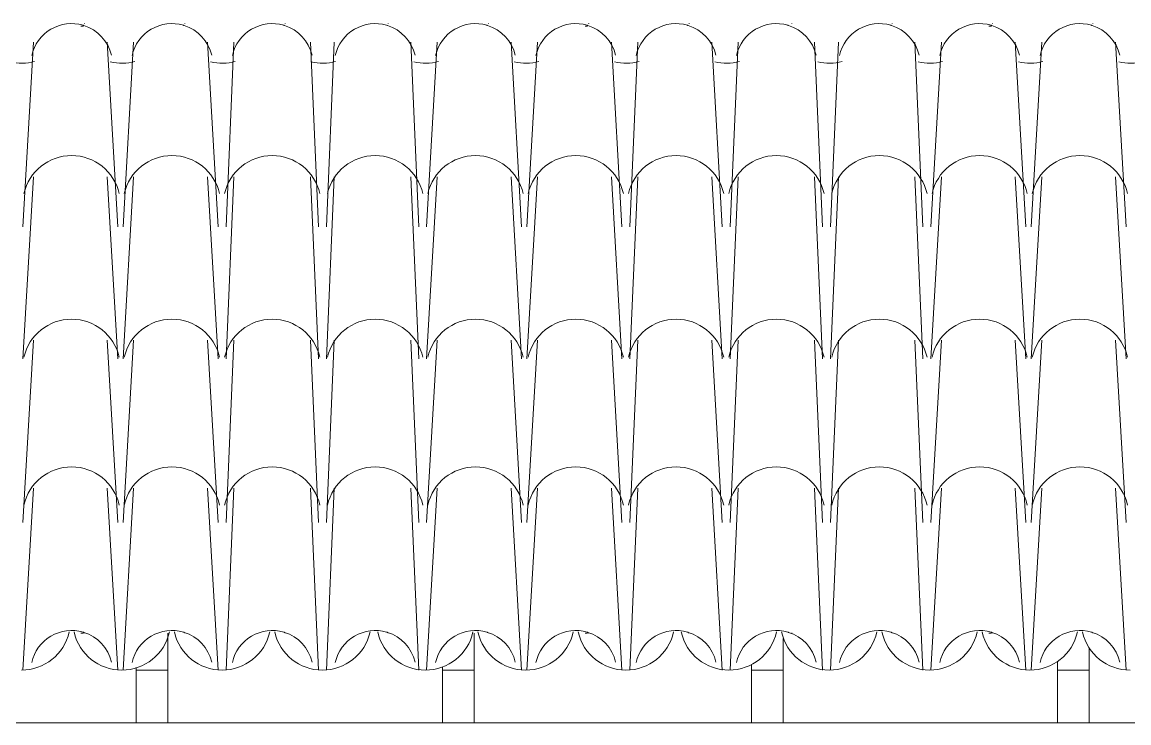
# Model space of a CAD drawing. Header units: millimetres. Extents: x 8244 to 20884, y 539 to 5034.
# Drawn here: x 12975 to 14751, y 3792 to 4917 of the extents above; entities that cross this region are included whole.
import ezdxf

# ---------------------------------------------------------------- set-up
doc = ezdxf.new("R2010")
doc.units = ezdxf.units.MM
doc.layers.add('A-ALV-___-___-EXI', color=250, linetype='Continuous', lineweight=25)
doc.layers.add('A-COB-___-___-EXI', color=250, linetype='Continuous', lineweight=25)

msp = doc.modelspace()

# ---------------------------------------------------------------- linework, layer by layer
at = {"layer": 'A-ALV-___-___-EXI', "color": 248, "lineweight": 15}
msp.add_line((11497.5, 3792.4), (18431.8, 3792.4), dxfattribs=at)
at = {"layer": 'A-COB-___-___-EXI', "color": 248, "lineweight": 15}
for p, q in [((13069, 4910.7), (13073.3, 4910.7)), ((13878.1, 4910.7), (13882.3, 4910.7)), ((14526.2, 4910.7), (14530.4, 4910.7)), ((12975.8, 4588.8), (12992.8, 4885.3)), ((13128.3, 4588.8), (13111.4, 4885.3)), ((13136.8, 4588.8), (13153.7, 4885.3)), ((13289.3, 4588.8), (13272.4, 4885.3)), ((13302, 4588.8), (13314.7, 4885.3)), ((13450.3, 4588.8), (13437.6, 4885.3)), ((13463, 4588.8), (13475.7, 4885.3)), ((13611.2, 4588.8), (13598.5, 4885.3)), ((13623.9, 4588.8), (13640.9, 4885.3)), ((13776.4, 4588.8), (13759.5, 4885.3)), ((13784.9, 4588.8), (13801.9, 4885.3)), ((13937.4, 4588.8), (13920.5, 4885.3)), ((13950.1, 4588.8), (13962.8, 4885.3)), ((14098.4, 4588.8), (14081.4, 4885.3)), ((14111.1, 4588.8), (14123.8, 4885.3)), ((14259.3, 4588.8), (14246.6, 4885.3)), ((14272.1, 4588.8), (14284.8, 4885.3)), ((14420.3, 4588.8), (14407.6, 4885.3)), ((14433, 4588.8), (14450, 4885.3)), ((14585.5, 4588.8), (14568.6, 4885.3)), ((14594, 4588.8), (14610.9, 4885.3)), ((14746.5, 4588.8), (14729.5, 4885.3)), ((12975.8, 4377), (12992.8, 4669.2)), ((13128.3, 4377), (13111.4, 4669.2)), ((13136.8, 4377), (13153.7, 4669.2)), ((13289.3, 4377), (13272.4, 4669.2)), ((13302, 4377), (13314.7, 4669.2)), ((13450.3, 4377), (13437.6, 4669.2)), ((13463, 4377), (13475.7, 4669.2)), ((13611.2, 4377), (13598.5, 4669.2)), ((13623.9, 4377), (13640.9, 4669.2)), ((13776.4, 4377), (13759.5, 4669.2)), ((13784.9, 4377), (13801.9, 4669.2)), ((13937.4, 4377), (13920.5, 4669.2)), ((13950.1, 4377), (13962.8, 4669.2)), ((14098.4, 4377), (14081.4, 4669.2)), ((14111.1, 4377), (14123.8, 4669.2)), ((14259.3, 4377), (14246.6, 4669.2)), ((14272.1, 4377), (14284.8, 4669.2)), ((14420.3, 4377), (14407.6, 4669.2)), ((14433, 4377), (14450, 4669.2)), ((14585.5, 4377), (14568.6, 4669.2)), ((14594, 4377), (14610.9, 4669.2)), ((14746.5, 4377), (14729.5, 4669.2)), ((12975.8, 4114.3), (12992.8, 4406.6)), ((13128.3, 4114.3), (13111.4, 4406.6)), ((13136.8, 4114.3), (13153.7, 4406.6)), ((13289.3, 4114.3), (13272.4, 4406.6)), ((13302, 4114.3), (13314.7, 4406.6)), ((13450.3, 4114.3), (13437.6, 4406.6)), ((13463, 4114.3), (13475.7, 4406.6)), ((13611.2, 4114.3), (13598.5, 4406.6)), ((13623.9, 4114.3), (13640.9, 4406.6)), ((13776.4, 4114.3), (13759.5, 4406.6)), ((13784.9, 4114.3), (13801.9, 4406.6)), ((13937.4, 4114.3), (13920.5, 4406.6)), ((13950.1, 4114.3), (13962.8, 4406.6)), ((14098.4, 4114.3), (14081.4, 4406.6)), ((14111.1, 4114.3), (14123.8, 4406.6)), ((14259.3, 4114.3), (14246.6, 4406.6)), ((14272.1, 4114.3), (14284.8, 4406.6)), ((14420.3, 4114.3), (14407.6, 4406.6)), ((14433, 4114.3), (14450, 4406.6)), ((14585.5, 4114.3), (14568.6, 4406.6)), ((14594, 4114.3), (14610.9, 4406.6)), ((14746.5, 4114.3), (14729.5, 4406.6)), ((12975.8, 3877.1), (12992.8, 4169.4)), ((13128.3, 3877.1), (13111.4, 4169.4)), ((13136.8, 3877.1), (13153.7, 4169.4)), ((13289.3, 3877.1), (13272.4, 4169.4)), ((13302, 3877.1), (13314.7, 4169.4)), ((13450.3, 3877.1), (13437.6, 4169.4)), ((13463, 3877.1), (13475.7, 4169.4)), ((13611.2, 3877.1), (13598.5, 4169.4)), ((13623.9, 3877.1), (13640.9, 4169.4)), ((13776.4, 3877.1), (13759.5, 4169.4)), ((13784.9, 3877.1), (13801.9, 4169.4)), ((13937.4, 3877.1), (13920.5, 4169.4)), ((13950.1, 3877.1), (13962.8, 4169.4)), ((14098.4, 3877.1), (14081.4, 4169.4)), ((14111.1, 3877.1), (14123.8, 4169.4)), ((14259.3, 3877.1), (14246.6, 4169.4)), ((14272.1, 3877.1), (14284.8, 4169.4)), ((14420.3, 3877.1), (14407.6, 4169.4)), ((14433, 3877.1), (14450, 4169.4)), ((14585.5, 3877.1), (14568.6, 4169.4)), ((14594, 3877.1), (14610.9, 4169.4)), ((14746.5, 3877.1), (14729.5, 4169.4)), ((13069, 3936.4), (13073.3, 3936.4)), ((13208.8, 3877.1), (13208.8, 3936.4)), ((13700.2, 3877.1), (13700.2, 3936.4)), ((13878.1, 3936.4), (13882.3, 3936.4)), ((14195.8, 3877.1), (14195.8, 3927.9)), ((14526.2, 3936.4), (14530.4, 3936.4)), ((14687.2, 3877.1), (14687.2, 3911))]:
    msp.add_line(p, q, dxfattribs=at)
at = {"layer": 'A-COB-___-___-EXI', "color": 248, "lineweight": 15, "flags": 128}
for points in [[(14636.3, 3877.1), (14636.3, 3792.4), (14687.2, 3792.4), (14687.2, 3877.1), (14636.3, 3877.1), (14636.3, 3889.8)], [(13158, 3877.1), (13208.8, 3877.1), (13208.8, 3792.4), (13158, 3792.4), (13158, 3877.1), (13158, 3881.3)], [(13649.4, 3877.1), (13700.2, 3877.1), (13700.2, 3792.4), (13649.4, 3792.4), (13649.4, 3877.1), (13649.4, 3881.3)], [(14145, 3877.1), (14195.8, 3877.1), (14195.8, 3792.4), (14145, 3792.4), (14145, 3877.1), (14145, 3885.6)]]:
    msp.add_lwpolyline(points, dxfattribs=at)
at = {"layer": 'A-COB-___-___-EXI', "color": 18, "lineweight": 9}
for points in [[(13020.8, 4905.9), (13005.2, 4896.7), (12994.1, 4881.4), (12990.1, 4863.7)], [(13020.8, 4905.9), (13005.2, 4896.7), (12994.1, 4881.4), (12990.1, 4863.7)], [(13072.6, 4912.3), (13055.2, 4917.4), (13036.5, 4915.1), (13020.8, 4905.9)], [(13072.6, 4912.3), (13055.2, 4917.4), (13036.5, 4915.1), (13020.8, 4905.9)], [(13073.7, 4912), (13073.3, 4912.1), (13073, 4912.2), (13072.6, 4912.3)], [(13118.1, 4864.2), (13112.8, 4886.9), (13095.9, 4905.1), (13073.7, 4912)], [(13118.1, 4864.2), (13112.8, 4886.9), (13095.9, 4905.1), (13073.7, 4912)], [(13074.9, 4915.3), (13074.9, 4915.1), (13074.9, 4915), (13075, 4914.8)], [(13181.8, 4905.9), (13166.2, 4896.7), (13155.1, 4881.4), (13151.1, 4863.7)], [(13181.8, 4905.9), (13166.2, 4896.7), (13155.1, 4881.4), (13151.1, 4863.7)], [(13233.6, 4912.3), (13216.2, 4917.4), (13197.4, 4915.1), (13181.8, 4905.9)], [(13233.6, 4912.3), (13216.2, 4917.4), (13197.4, 4915.1), (13181.8, 4905.9)], [(13234.7, 4912), (13234.3, 4912.1), (13234, 4912.2), (13233.6, 4912.3)], [(13279.1, 4864.2), (13273.7, 4886.9), (13256.9, 4905.1), (13234.7, 4912)], [(13279.1, 4864.2), (13273.7, 4886.9), (13256.9, 4905.1), (13234.7, 4912)], [(13235.8, 4915.3), (13235.8, 4915.1), (13235.9, 4915), (13236, 4914.8)], [(13342.8, 4905.9), (13327.1, 4896.7), (13316, 4881.4), (13312.1, 4863.7)], [(13342.8, 4905.9), (13327.1, 4896.7), (13316, 4881.4), (13312.1, 4863.7)], [(13394.5, 4912.3), (13377.1, 4917.4), (13358.4, 4915.1), (13342.8, 4905.9)], [(13394.5, 4912.3), (13377.1, 4917.4), (13358.4, 4915.1), (13342.8, 4905.9)], [(13395.7, 4912), (13395.3, 4912.1), (13394.9, 4912.2), (13394.5, 4912.3)], [(13440.1, 4864.2), (13434.7, 4886.9), (13417.8, 4905.1), (13395.7, 4912)], [(13440.1, 4864.2), (13434.7, 4886.9), (13417.8, 4905.1), (13395.7, 4912)], [(13396.8, 4915.3), (13396.8, 4915.1), (13396.9, 4915), (13396.9, 4914.8)], [(13508, 4905.9), (13492.4, 4896.7), (13481.2, 4881.4), (13477.3, 4863.7)], [(13508, 4905.9), (13492.4, 4896.7), (13481.2, 4881.4), (13477.3, 4863.7)], [(13559.7, 4912.3), (13542.3, 4917.4), (13523.6, 4915.1), (13508, 4905.9)], [(13559.7, 4912.3), (13542.3, 4917.4), (13523.6, 4915.1), (13508, 4905.9)], [(13560.9, 4912), (13560.5, 4912.1), (13560.1, 4912.2), (13559.7, 4912.3)], [(13605.3, 4864.2), (13599.9, 4886.9), (13583, 4905.1), (13560.9, 4912)], [(13605.3, 4864.2), (13599.9, 4886.9), (13583, 4905.1), (13560.9, 4912)], [(13562, 4915.3), (13562, 4915.1), (13562.1, 4915), (13562.1, 4914.8)], [(13668.9, 4905.9), (13653.3, 4896.7), (13642.2, 4881.4), (13638.2, 4863.7)], [(13668.9, 4905.9), (13653.3, 4896.7), (13642.2, 4881.4), (13638.2, 4863.7)], [(13720.7, 4912.3), (13703.3, 4917.4), (13684.6, 4915.1), (13668.9, 4905.9)], [(13720.7, 4912.3), (13703.3, 4917.4), (13684.6, 4915.1), (13668.9, 4905.9)], [(13721.8, 4912), (13721.4, 4912.1), (13721.1, 4912.2), (13720.7, 4912.3)], [(13766.2, 4864.2), (13760.9, 4886.9), (13744, 4905.1), (13721.8, 4912)], [(13766.2, 4864.2), (13760.9, 4886.9), (13744, 4905.1), (13721.8, 4912)], [(13723, 4915.3), (13723, 4915.1), (13723, 4915), (13723.1, 4914.8)], [(13829.9, 4905.9), (13814.3, 4896.7), (13803.2, 4881.4), (13799.2, 4863.7)], [(13829.9, 4905.9), (13814.3, 4896.7), (13803.2, 4881.4), (13799.2, 4863.7)], [(13881.7, 4912.3), (13864.3, 4917.4), (13845.5, 4915.1), (13829.9, 4905.9)], [(13881.7, 4912.3), (13864.3, 4917.4), (13845.5, 4915.1), (13829.9, 4905.9)], [(13882.8, 4912), (13882.4, 4912.1), (13882.1, 4912.2), (13881.7, 4912.3)], [(13927.2, 4864.2), (13921.9, 4886.9), (13905, 4905.1), (13882.8, 4912)], [(13927.2, 4864.2), (13921.9, 4886.9), (13905, 4905.1), (13882.8, 4912)], [(13883.9, 4915.3), (13883.9, 4915.1), (13884, 4915), (13884.1, 4914.8)], [(13990.9, 4905.9), (13975.3, 4896.7), (13964.1, 4881.4), (13960.2, 4863.7)], [(13990.9, 4905.9), (13975.3, 4896.7), (13964.1, 4881.4), (13960.2, 4863.7)], [(14042.6, 4912.3), (14025.2, 4917.4), (14006.5, 4915.1), (13990.9, 4905.9)], [(14042.6, 4912.3), (14025.2, 4917.4), (14006.5, 4915.1), (13990.9, 4905.9)], [(14043.8, 4912), (14043.4, 4912.1), (14043, 4912.2), (14042.6, 4912.3)], [(14088.2, 4864.2), (14082.8, 4886.9), (14065.9, 4905.1), (14043.8, 4912)], [(14088.2, 4864.2), (14082.8, 4886.9), (14065.9, 4905.1), (14043.8, 4912)], [(14044.9, 4915.3), (14044.9, 4915.1), (14045, 4915), (14045, 4914.8)], [(14151.9, 4905.9), (14136.2, 4896.7), (14125.1, 4881.4), (14121.1, 4863.7)], [(14151.9, 4905.9), (14136.2, 4896.7), (14125.1, 4881.4), (14121.1, 4863.7)], [(14203.6, 4912.3), (14186.2, 4917.4), (14167.5, 4915.1), (14151.9, 4905.9)], [(14203.6, 4912.3), (14186.2, 4917.4), (14167.5, 4915.1), (14151.9, 4905.9)], [(14204.7, 4912), (14204.3, 4912.1), (14204, 4912.2), (14203.6, 4912.3)], [(14249.1, 4864.2), (14243.8, 4886.9), (14226.9, 4905.1), (14204.7, 4912)], [(14249.1, 4864.2), (14243.8, 4886.9), (14226.9, 4905.1), (14204.7, 4912)], [(14210.1, 4915.3), (14210.1, 4915.1), (14210.2, 4915), (14210.2, 4914.8)], [(14317.1, 4905.9), (14301.4, 4896.7), (14290.3, 4881.4), (14286.4, 4863.7)], [(14317.1, 4905.9), (14301.4, 4896.7), (14290.3, 4881.4), (14286.4, 4863.7)], [(14368.8, 4912.3), (14351.4, 4917.4), (14332.7, 4915.1), (14317.1, 4905.9)], [(14368.8, 4912.3), (14351.4, 4917.4), (14332.7, 4915.1), (14317.1, 4905.9)], [(14369.9, 4912), (14369.5, 4912.1), (14369.2, 4912.2), (14368.8, 4912.3)], [(14414.3, 4864.2), (14409, 4886.9), (14392.1, 4905.1), (14369.9, 4912)], [(14414.3, 4864.2), (14409, 4886.9), (14392.1, 4905.1), (14369.9, 4912)], [(14371.1, 4915.3), (14371.1, 4915.1), (14371.1, 4915), (14371.2, 4914.8)], [(14478, 4905.9), (14462.4, 4896.7), (14451.3, 4881.4), (14447.3, 4863.7)], [(14478, 4905.9), (14462.4, 4896.7), (14451.3, 4881.4), (14447.3, 4863.7)], [(14529.8, 4912.3), (14512.4, 4917.4), (14493.6, 4915.1), (14478, 4905.9)], [(14529.8, 4912.3), (14512.4, 4917.4), (14493.6, 4915.1), (14478, 4905.9)], [(14530.9, 4912), (14530.5, 4912.1), (14530.2, 4912.2), (14529.8, 4912.3)], [(14575.3, 4864.2), (14570, 4886.9), (14553.1, 4905.1), (14530.9, 4912)], [(14575.3, 4864.2), (14570, 4886.9), (14553.1, 4905.1), (14530.9, 4912)], [(14532, 4915.3), (14532, 4915.1), (14532.1, 4915), (14532.2, 4914.8)], [(14639, 4905.9), (14623.4, 4896.7), (14612.3, 4881.4), (14608.3, 4863.7)], [(14639, 4905.9), (14623.4, 4896.7), (14612.3, 4881.4), (14608.3, 4863.7)], [(14690.8, 4912.3), (14673.4, 4917.4), (14654.6, 4915.1), (14639, 4905.9)], [(14690.8, 4912.3), (14673.4, 4917.4), (14654.6, 4915.1), (14639, 4905.9)], [(14691.9, 4912), (14691.5, 4912.1), (14691.1, 4912.2), (14690.8, 4912.3)], [(14736.3, 4864.2), (14730.9, 4886.9), (14714.1, 4905.1), (14691.9, 4912)], [(14736.3, 4864.2), (14730.9, 4886.9), (14714.1, 4905.1), (14691.9, 4912)], [(14693, 4915.3), (14693, 4915.1), (14693.1, 4915), (14693.1, 4914.8)], [(12955.4, 4853.6), (12968.4, 4850.5), (12981.9, 4850.7), (12994.8, 4854.3)], [(13116.3, 4853.6), (13129.3, 4850.5), (13142.9, 4850.7), (13155.7, 4854.3)], [(13277.3, 4853.6), (13290.3, 4850.5), (13303.9, 4850.7), (13316.7, 4854.3)], [(13438.3, 4853.6), (13451.3, 4850.5), (13464.8, 4850.7), (13477.7, 4854.3)], [(13603.5, 4853.6), (13616.5, 4850.5), (13630, 4850.7), (13642.9, 4854.3)], [(13764.5, 4853.6), (13777.4, 4850.5), (13791, 4850.7), (13803.8, 4854.3)], [(13925.4, 4853.6), (13938.4, 4850.5), (13952, 4850.7), (13964.8, 4854.3)], [(14086.4, 4853.6), (14099.4, 4850.5), (14112.9, 4850.7), (14125.8, 4854.3)], [(14251.6, 4853.6), (14264.6, 4850.5), (14278.1, 4850.7), (14291, 4854.3)], [(14412.6, 4853.6), (14425.5, 4850.5), (14439.1, 4850.7), (14451.9, 4854.3)], [(14573.5, 4853.6), (14586.5, 4850.5), (14600.1, 4850.7), (14612.9, 4854.3)], [(14734.5, 4853.6), (14747.5, 4850.5), (14761, 4850.7), (14773.9, 4854.3)], [(13054.2, 4703.1), (13017.5, 4703.1), (12985.8, 4677.7), (12977.7, 4642)], [(13130.6, 4642), (13122.6, 4677.7), (13090.8, 4703.1), (13054.2, 4703.1)], [(13215.2, 4703.1), (13178.5, 4703.1), (13146.7, 4677.7), (13138.7, 4642)], [(13291.6, 4642), (13283.5, 4677.7), (13251.8, 4703.1), (13215.2, 4703.1)], [(13376.1, 4703.1), (13339.5, 4703.1), (13307.7, 4677.7), (13299.7, 4642)], [(13452.6, 4642), (13444.5, 4677.7), (13412.7, 4703.1), (13376.1, 4703.1)], [(13541.3, 4703.1), (13504.7, 4703.1), (13472.9, 4677.7), (13464.9, 4642)], [(13617.8, 4642), (13609.7, 4677.7), (13577.9, 4703.1), (13541.3, 4703.1)], [(13702.3, 4703.1), (13665.6, 4703.1), (13633.9, 4677.7), (13625.9, 4642)], [(13778.8, 4642), (13770.7, 4677.7), (13738.9, 4703.1), (13702.3, 4703.1)], [(13863.3, 4703.1), (13826.6, 4703.1), (13794.8, 4677.7), (13786.8, 4642)], [(13939.7, 4642), (13931.6, 4677.7), (13899.9, 4703.1), (13863.3, 4703.1)], [(14024.2, 4703.1), (13987.6, 4703.1), (13955.8, 4677.7), (13947.8, 4642)], [(14100.7, 4642), (14092.6, 4677.7), (14060.8, 4703.1), (14024.2, 4703.1)], [(14185.2, 4703.1), (14148.5, 4703.1), (14116.8, 4677.7), (14108.8, 4642)], [(14261.7, 4642), (14253.6, 4677.7), (14221.8, 4703.1), (14185.2, 4703.1)], [(14350.4, 4703.1), (14313.8, 4703.1), (14282, 4677.7), (14274, 4642)], [(14426.9, 4642), (14418.8, 4677.7), (14387, 4703.1), (14350.4, 4703.1)], [(14511.4, 4703.1), (14474.7, 4703.1), (14442.9, 4677.7), (14434.9, 4642)], [(14587.8, 4642), (14579.8, 4677.7), (14548, 4703.1), (14511.4, 4703.1)], [(14672.4, 4703.1), (14635.7, 4703.1), (14603.9, 4677.7), (14595.9, 4642)], [(14748.8, 4642), (14740.7, 4677.7), (14709, 4703.1), (14672.4, 4703.1)], [(13054.2, 4440.5), (13017.5, 4440.5), (12985.8, 4415.1), (12977.7, 4379.3)], [(13130.6, 4379.3), (13122.6, 4415.1), (13090.8, 4440.5), (13054.2, 4440.5)], [(13215.2, 4440.5), (13178.5, 4440.5), (13146.7, 4415.1), (13138.7, 4379.3)], [(13291.6, 4379.3), (13283.5, 4415.1), (13251.8, 4440.5), (13215.2, 4440.5)], [(13376.1, 4440.5), (13339.5, 4440.5), (13307.7, 4415.1), (13299.7, 4379.3)], [(13452.6, 4379.3), (13444.5, 4415.1), (13412.7, 4440.5), (13376.1, 4440.5)], [(13541.3, 4440.5), (13504.7, 4440.5), (13472.9, 4415.1), (13464.9, 4379.3)], [(13617.8, 4379.3), (13609.7, 4415.1), (13577.9, 4440.5), (13541.3, 4440.5)], [(13702.3, 4440.5), (13665.6, 4440.5), (13633.9, 4415.1), (13625.9, 4379.3)], [(13778.8, 4379.3), (13770.7, 4415.1), (13738.9, 4440.5), (13702.3, 4440.5)], [(13863.3, 4440.5), (13826.6, 4440.5), (13794.8, 4415.1), (13786.8, 4379.3)], [(13939.7, 4379.3), (13931.6, 4415.1), (13899.9, 4440.5), (13863.3, 4440.5)], [(14024.2, 4440.5), (13987.6, 4440.5), (13955.8, 4415.1), (13947.8, 4379.3)], [(14100.7, 4379.3), (14092.6, 4415.1), (14060.8, 4440.5), (14024.2, 4440.5)], [(14185.2, 4440.5), (14148.5, 4440.5), (14116.8, 4415.1), (14108.8, 4379.3)], [(14261.7, 4379.3), (14253.6, 4415.1), (14221.8, 4440.5), (14185.2, 4440.5)], [(14350.4, 4440.5), (14313.8, 4440.5), (14282, 4415.1), (14274, 4379.3)], [(14426.9, 4379.3), (14418.8, 4415.1), (14387, 4440.5), (14350.4, 4440.5)], [(14511.4, 4440.5), (14474.7, 4440.5), (14442.9, 4415.1), (14434.9, 4379.3)], [(14587.8, 4379.3), (14579.8, 4415.1), (14548, 4440.5), (14511.4, 4440.5)], [(14672.4, 4440.5), (14635.7, 4440.5), (14603.9, 4415.1), (14595.9, 4379.3)], [(14748.8, 4379.3), (14740.7, 4415.1), (14709, 4440.5), (14672.4, 4440.5)], [(13054.2, 4203.3), (13017.5, 4203.3), (12985.8, 4177.9), (12977.7, 4142.1)], [(13130.6, 4142.1), (13122.6, 4177.9), (13090.8, 4203.3), (13054.2, 4203.3)], [(13215.2, 4203.3), (13178.5, 4203.3), (13146.7, 4177.9), (13138.7, 4142.1)], [(13291.6, 4142.1), (13283.5, 4177.9), (13251.8, 4203.3), (13215.2, 4203.3)], [(13376.1, 4203.3), (13339.5, 4203.3), (13307.7, 4177.9), (13299.7, 4142.1)], [(13452.6, 4142.1), (13444.5, 4177.9), (13412.7, 4203.3), (13376.1, 4203.3)], [(13541.3, 4203.3), (13504.7, 4203.3), (13472.9, 4177.9), (13464.9, 4142.1)], [(13617.8, 4142.1), (13609.7, 4177.9), (13577.9, 4203.3), (13541.3, 4203.3)], [(13702.3, 4203.3), (13665.6, 4203.3), (13633.9, 4177.9), (13625.9, 4142.1)], [(13778.8, 4142.1), (13770.7, 4177.9), (13738.9, 4203.3), (13702.3, 4203.3)], [(13863.3, 4203.3), (13826.6, 4203.3), (13794.8, 4177.9), (13786.8, 4142.1)], [(13939.7, 4142.1), (13931.6, 4177.9), (13899.9, 4203.3), (13863.3, 4203.3)], [(14024.2, 4203.3), (13987.6, 4203.3), (13955.8, 4177.9), (13947.8, 4142.1)], [(14100.7, 4142.1), (14092.6, 4177.9), (14060.8, 4203.3), (14024.2, 4203.3)], [(14185.2, 4203.3), (14148.5, 4203.3), (14116.8, 4177.9), (14108.8, 4142.1)], [(14261.7, 4142.1), (14253.6, 4177.9), (14221.8, 4203.3), (14185.2, 4203.3)], [(14350.4, 4203.3), (14313.8, 4203.3), (14282, 4177.9), (14274, 4142.1)], [(14426.9, 4142.1), (14418.8, 4177.9), (14387, 4203.3), (14350.4, 4203.3)], [(14511.4, 4203.3), (14474.7, 4203.3), (14442.9, 4177.9), (14434.9, 4142.1)], [(14587.8, 4142.1), (14579.8, 4177.9), (14548, 4203.3), (14511.4, 4203.3)], [(14672.4, 4203.3), (14635.7, 4203.3), (14603.9, 4177.9), (14595.9, 4142.1)], [(14748.8, 4142.1), (14740.7, 4177.9), (14709, 4203.3), (14672.4, 4203.3)], [(13072.6, 3938), (13055.2, 3943.1), (13036.5, 3940.8), (13020.8, 3931.6)], [(13072.6, 3938), (13055.2, 3943.1), (13036.5, 3940.8), (13020.8, 3931.6)], [(13233.6, 3938), (13216.2, 3943.1), (13197.4, 3940.8), (13181.8, 3931.6)], [(13233.6, 3938), (13216.2, 3943.1), (13197.4, 3940.8), (13181.8, 3931.6)], [(13394.5, 3938), (13377.1, 3943.1), (13358.4, 3940.8), (13342.8, 3931.6)], [(13394.5, 3938), (13377.1, 3943.1), (13358.4, 3940.8), (13342.8, 3931.6)], [(13559.7, 3938), (13542.3, 3943.1), (13523.6, 3940.8), (13508, 3931.6)], [(13559.7, 3938), (13542.3, 3943.1), (13523.6, 3940.8), (13508, 3931.6)], [(13720.7, 3938), (13703.3, 3943.1), (13684.6, 3940.8), (13668.9, 3931.6)], [(13720.7, 3938), (13703.3, 3943.1), (13684.6, 3940.8), (13668.9, 3931.6)], [(13881.7, 3938), (13864.3, 3943.1), (13845.5, 3940.8), (13829.9, 3931.6)], [(13881.7, 3938), (13864.3, 3943.1), (13845.5, 3940.8), (13829.9, 3931.6)], [(14042.6, 3938), (14025.2, 3943.1), (14006.5, 3940.8), (13990.9, 3931.6)], [(14042.6, 3938), (14025.2, 3943.1), (14006.5, 3940.8), (13990.9, 3931.6)], [(14203.6, 3938), (14186.2, 3943.1), (14167.5, 3940.8), (14151.9, 3931.6)], [(14203.6, 3938), (14186.2, 3943.1), (14167.5, 3940.8), (14151.9, 3931.6)], [(14368.8, 3938), (14351.4, 3943.1), (14332.7, 3940.8), (14317.1, 3931.6)], [(14368.8, 3938), (14351.4, 3943.1), (14332.7, 3940.8), (14317.1, 3931.6)], [(14529.8, 3938), (14512.4, 3943.1), (14493.6, 3940.8), (14478, 3931.6)], [(14529.8, 3938), (14512.4, 3943.1), (14493.6, 3940.8), (14478, 3931.6)], [(14690.8, 3938), (14673.4, 3943.1), (14654.6, 3940.8), (14639, 3931.6)], [(14690.8, 3938), (14673.4, 3943.1), (14654.6, 3940.8), (14639, 3931.6)], [(12973.7, 3877.1), (13010.3, 3877.1), (13042.1, 3902.5), (13050.2, 3938.3)], [(13020.8, 3931.6), (13005.2, 3922.4), (12994.1, 3907.1), (12990.1, 3889.4)], [(13020.8, 3931.6), (13005.2, 3922.4), (12994.1, 3907.1), (12990.1, 3889.4)], [(13058.2, 3938.3), (13066.2, 3902.5), (13098, 3877.1), (13134.7, 3877.1)], [(13073.7, 3937.7), (13073.3, 3937.8), (13073, 3937.9), (13072.6, 3938)], [(13118.1, 3890), (13112.8, 3912.6), (13095.9, 3930.8), (13073.7, 3937.7)], [(13118.1, 3890), (13112.8, 3912.6), (13095.9, 3930.8), (13073.7, 3937.7)], [(13074.9, 3936.8), (13074.9, 3936.6), (13074.9, 3936.5), (13075, 3936.3)], [(13134.7, 3877.1), (13171.3, 3877.1), (13203.1, 3902.5), (13211.1, 3938.3)], [(13181.8, 3931.6), (13166.2, 3922.4), (13155.1, 3907.1), (13151.1, 3889.4)], [(13181.8, 3931.6), (13166.2, 3922.4), (13155.1, 3907.1), (13151.1, 3889.4)], [(13219.2, 3938.3), (13227.2, 3902.5), (13259, 3877.1), (13295.7, 3877.1)], [(13234.7, 3937.7), (13234.3, 3937.8), (13234, 3937.9), (13233.6, 3938)], [(13279.1, 3890), (13273.7, 3912.6), (13256.9, 3930.8), (13234.7, 3937.7)], [(13279.1, 3890), (13273.7, 3912.6), (13256.9, 3930.8), (13234.7, 3937.7)], [(13235.8, 3936.8), (13235.8, 3936.6), (13235.9, 3936.5), (13236, 3936.3)], [(13295.7, 3877.1), (13332.2, 3877.1), (13364, 3902.5), (13372.1, 3938.3)], [(13342.8, 3931.6), (13327.1, 3922.4), (13316, 3907.1), (13312.1, 3889.4)], [(13342.8, 3931.6), (13327.1, 3922.4), (13316, 3907.1), (13312.1, 3889.4)], [(13380.2, 3938.3), (13388.2, 3902.5), (13420, 3877.1), (13456.6, 3877.1)], [(13395.7, 3937.7), (13395.3, 3937.8), (13394.9, 3937.9), (13394.5, 3938)], [(13440.1, 3890), (13434.7, 3912.6), (13417.8, 3930.8), (13395.7, 3937.7)], [(13440.1, 3890), (13434.7, 3912.6), (13417.8, 3930.8), (13395.7, 3937.7)], [(13396.8, 3936.8), (13396.8, 3936.6), (13396.9, 3936.5), (13396.9, 3936.3)], [(13456.6, 3877.1), (13493.2, 3877.1), (13525, 3902.5), (13533.1, 3938.3)], [(13508, 3931.6), (13492.4, 3922.4), (13481.2, 3907.1), (13477.3, 3889.4)], [(13508, 3931.6), (13492.4, 3922.4), (13481.2, 3907.1), (13477.3, 3889.4)], [(13545.4, 3938.3), (13553.4, 3902.5), (13585.2, 3877.1), (13621.8, 3877.1)], [(13560.9, 3937.7), (13560.5, 3937.8), (13560.1, 3937.9), (13559.7, 3938)], [(13605.3, 3890), (13599.9, 3912.6), (13583, 3930.8), (13560.9, 3937.7)], [(13605.3, 3890), (13599.9, 3912.6), (13583, 3930.8), (13560.9, 3937.7)], [(13562, 3936.8), (13562, 3936.6), (13562.1, 3936.5), (13562.1, 3936.3)], [(13621.8, 3877.1), (13658.4, 3877.1), (13690.2, 3902.5), (13698.3, 3938.3)], [(13668.9, 3931.6), (13653.3, 3922.4), (13642.2, 3907.1), (13638.2, 3889.4)], [(13668.9, 3931.6), (13653.3, 3922.4), (13642.2, 3907.1), (13638.2, 3889.4)], [(13706.3, 3938.3), (13714.4, 3902.5), (13746.1, 3877.1), (13782.8, 3877.1)], [(13721.8, 3937.7), (13721.4, 3937.8), (13721.1, 3937.9), (13720.7, 3938)], [(13766.2, 3890), (13760.9, 3912.6), (13744, 3930.8), (13721.8, 3937.7)], [(13766.2, 3890), (13760.9, 3912.6), (13744, 3930.8), (13721.8, 3937.7)], [(13723, 3936.8), (13723, 3936.6), (13723, 3936.5), (13723.1, 3936.3)], [(13782.8, 3877.1), (13819.4, 3877.1), (13851.2, 3902.5), (13859.2, 3938.3)], [(13829.9, 3931.6), (13814.3, 3922.4), (13803.2, 3907.1), (13799.2, 3889.4)], [(13829.9, 3931.6), (13814.3, 3922.4), (13803.2, 3907.1), (13799.2, 3889.4)], [(13867.3, 3938.3), (13875.3, 3902.5), (13907.1, 3877.1), (13943.8, 3877.1)], [(13882.8, 3937.7), (13882.4, 3937.8), (13882.1, 3937.9), (13881.7, 3938)], [(13927.2, 3890), (13921.9, 3912.6), (13905, 3930.8), (13882.8, 3937.7)], [(13927.2, 3890), (13921.9, 3912.6), (13905, 3930.8), (13882.8, 3937.7)], [(13883.9, 3936.8), (13883.9, 3936.6), (13884, 3936.5), (13884.1, 3936.3)], [(13943.8, 3877.1), (13980.4, 3877.1), (14012.1, 3902.5), (14020.2, 3938.3)], [(13990.9, 3931.6), (13975.3, 3922.4), (13964.1, 3907.1), (13960.2, 3889.4)], [(13990.9, 3931.6), (13975.3, 3922.4), (13964.1, 3907.1), (13960.2, 3889.4)], [(14032.5, 3938.3), (14040.5, 3902.5), (14072.3, 3877.1), (14109, 3877.1)], [(14043.8, 3937.7), (14043.4, 3937.8), (14043, 3937.9), (14042.6, 3938)], [(14088.2, 3890), (14082.8, 3912.6), (14065.9, 3930.8), (14043.8, 3937.7)], [(14088.2, 3890), (14082.8, 3912.6), (14065.9, 3930.8), (14043.8, 3937.7)], [(14044.9, 3936.8), (14044.9, 3936.6), (14045, 3936.5), (14045, 3936.3)], [(14109, 3877.1), (14145.6, 3877.1), (14177.3, 3902.5), (14185.4, 3938.3)], [(14151.9, 3931.6), (14136.2, 3922.4), (14125.1, 3907.1), (14121.1, 3889.4)], [(14151.9, 3931.6), (14136.2, 3922.4), (14125.1, 3907.1), (14121.1, 3889.4)], [(14193.5, 3938.3), (14201.5, 3902.5), (14233.3, 3877.1), (14269.9, 3877.1)], [(14204.7, 3937.7), (14204.3, 3937.8), (14204, 3937.9), (14203.6, 3938)], [(14249.1, 3890), (14243.8, 3912.6), (14226.9, 3930.8), (14204.7, 3937.7)], [(14249.1, 3890), (14243.8, 3912.6), (14226.9, 3930.8), (14204.7, 3937.7)], [(14210.1, 3936.8), (14210.1, 3936.6), (14210.2, 3936.5), (14210.2, 3936.3)], [(14269.9, 3877.1), (14306.5, 3877.1), (14338.3, 3902.5), (14346.4, 3938.3)], [(14317.1, 3931.6), (14301.4, 3922.4), (14290.3, 3907.1), (14286.4, 3889.4)], [(14317.1, 3931.6), (14301.4, 3922.4), (14290.3, 3907.1), (14286.4, 3889.4)], [(14354.5, 3938.3), (14362.5, 3902.5), (14394.2, 3877.1), (14430.9, 3877.1)], [(14369.9, 3937.7), (14369.5, 3937.8), (14369.2, 3937.9), (14368.8, 3938)], [(14414.3, 3890), (14409, 3912.6), (14392.1, 3930.8), (14369.9, 3937.7)], [(14414.3, 3890), (14409, 3912.6), (14392.1, 3930.8), (14369.9, 3937.7)], [(14371.1, 3936.8), (14371.1, 3936.6), (14371.1, 3936.5), (14371.2, 3936.3)], [(14430.9, 3877.1), (14467.5, 3877.1), (14499.3, 3902.5), (14507.4, 3938.3)], [(14478, 3931.6), (14462.4, 3922.4), (14451.3, 3907.1), (14447.3, 3889.4)], [(14478, 3931.6), (14462.4, 3922.4), (14451.3, 3907.1), (14447.3, 3889.4)], [(14515.4, 3938.3), (14523.4, 3902.5), (14555.2, 3877.1), (14591.9, 3877.1)], [(14530.9, 3937.7), (14530.5, 3937.8), (14530.2, 3937.9), (14529.8, 3938)], [(14575.3, 3890), (14570, 3912.6), (14553.1, 3930.8), (14530.9, 3937.7)], [(14575.3, 3890), (14570, 3912.6), (14553.1, 3930.8), (14530.9, 3937.7)], [(14532, 3936.8), (14532, 3936.6), (14532.1, 3936.5), (14532.2, 3936.3)], [(14591.9, 3877.1), (14628.5, 3877.1), (14660.2, 3902.5), (14668.3, 3938.3)], [(14639, 3931.6), (14623.4, 3922.4), (14612.3, 3907.1), (14608.3, 3889.4)], [(14639, 3931.6), (14623.4, 3922.4), (14612.3, 3907.1), (14608.3, 3889.4)], [(14676.4, 3938.3), (14684.4, 3902.5), (14716.2, 3877.1), (14752.8, 3877.1)], [(14691.9, 3937.7), (14691.5, 3937.8), (14691.1, 3937.9), (14690.8, 3938)], [(14736.3, 3890), (14730.9, 3912.6), (14714.1, 3930.8), (14691.9, 3937.7)], [(14736.3, 3890), (14730.9, 3912.6), (14714.1, 3930.8), (14691.9, 3937.7)], [(14693, 3936.8), (14693, 3936.6), (14693.1, 3936.5), (14693.1, 3936.3)]]:
    msp.add_open_spline(points, degree=3, dxfattribs=at)

doc.saveas('drawing.dxf')
